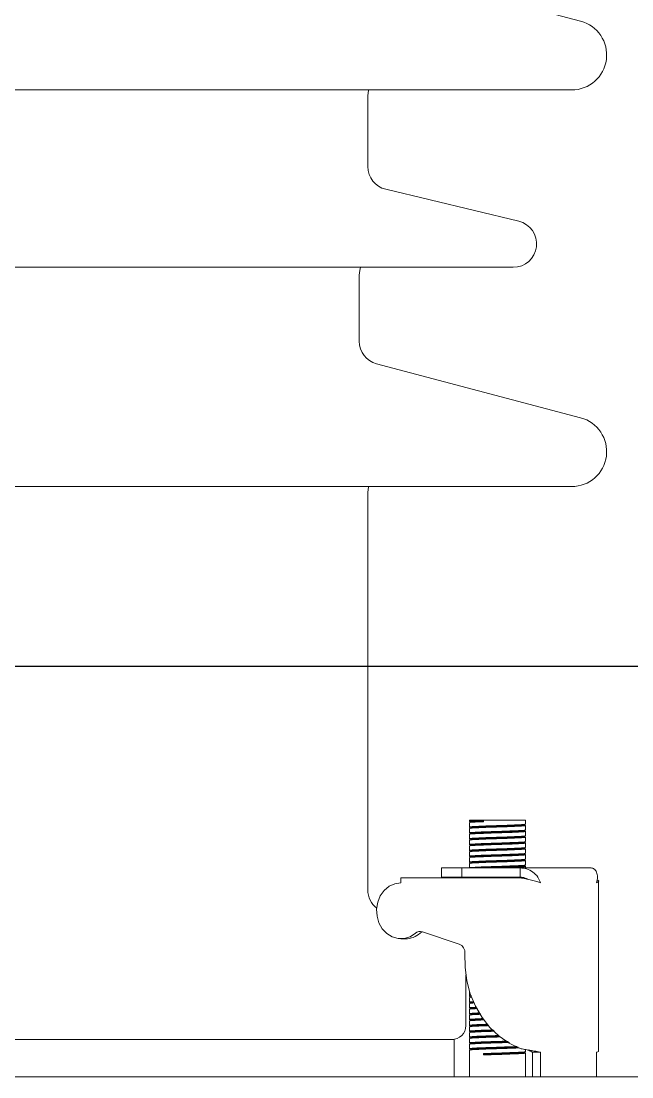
# Model space of a CAD drawing. Header units: millimetres. Extents: x 51507 to 66627, y -17810 to -7118.
# Drawn here: x 56667.2 to 56798, y -9228.1 to -9001.9 of the extents above; entities that cross this region are included whole.
import ezdxf

# ---------------------------------------------------------------- set-up
doc = ezdxf.new("R2010")
doc.units = ezdxf.units.MM
doc.header["$LTSCALE"] = 10
doc.layers.get('Defpoints').update_dxf_attribs({"lineweight": 25})
doc.layers.add('粗实线', color=4, linetype='Continuous', lineweight=18)

msp = doc.modelspace()

# ---------------------------------------------------------------- linework, layer by layer
at = {"layer": 'Defpoints'}
msp.add_line((51507.409, -9140.11), (66627.409, -9140.11), dxfattribs=at)
at = {"layer": '粗实线'}
for p, q in [((56786.994, -9001.861), (56743.298, -8990.307)), ((56549.741, -9016.611), (56785.076, -9016.611)), ((56741.418, -9033.043), (56741.418, -9018.043)), ((56773.744, -9044.75), (56745.25, -9037.905)), ((56562.241, -9054.611), (56772.576, -9054.611)), ((56739.576, -9070.473), (56739.576, -9056.269)), ((56786.994, -9086.861), (56743.298, -9075.307)), ((56549.741, -9101.611), (56785.076, -9101.611)), ((56741.409, -9188.052), (56741.418, -9103.043)), ((56763.167, -9173.112), (56763.167, -9173.32)), ((56763.167, -9173.112), (56766.167, -9173.112)), ((56763.167, -9173.629), (56763.167, -9174.57)), ((56766.167, -9173.112), (56766.167, -9173.42)), ((56766.167, -9173.112), (56775.167, -9173.112)), ((56775.167, -9173.945), (56775.167, -9173.112)), ((56775.167, -9175.195), (56775.167, -9174.254)), ((56763.167, -9174.879), (56763.167, -9175.82)), ((56763.167, -9176.129), (56763.167, -9177.07)), ((56775.167, -9176.445), (56775.167, -9175.504)), ((56763.167, -9177.379), (56763.167, -9178.32)), ((56763.167, -9178.629), (56763.167, -9179.57)), ((56775.167, -9177.695), (56775.167, -9176.754)), ((56775.167, -9178.945), (56775.167, -9178.004)), ((56763.167, -9179.879), (56763.167, -9180.82)), ((56763.167, -9181.129), (56763.167, -9182.07)), ((56775.167, -9180.195), (56775.167, -9179.254)), ((56775.167, -9181.445), (56775.167, -9180.504)), ((56757.167, -9183.324), (56757.167, -9185.324)), ((56761.567, -9183.324), (56757.167, -9183.324)), ((56761.567, -9183.324), (56761.567, -9185.324)), ((56774.061, -9183.324), (56761.567, -9183.324)), ((56763.167, -9182.379), (56763.167, -9183.32)), ((56774.061, -9183.324), (56789.261, -9183.324)), ((56774.061, -9183.324), (56774.061, -9185.324)), ((56775.167, -9182.695), (56775.167, -9181.754)), ((56775.167, -9183.324), (56775.167, -9183.004)), ((56748.491, -9185.424), (56748.491, -9186.524)), ((56774.061, -9185.424), (56748.491, -9185.424)), ((56761.567, -9185.324), (56757.167, -9185.324)), ((56774.061, -9185.324), (56761.567, -9185.324)), ((56763.167, -9185.324), (56763.167, -9185.424)), ((56774.737, -9185.424), (56774.061, -9185.424)), ((56790.861, -9222.614), (56790.861, -9186.157)), ((56753.116, -9197.016), (56760.972, -9199.649)), ((56748.491, -9198.524), (56749.491, -9198.524)), ((56762.409, -9217.112), (56762.409, -9206.277)), ((56763.167, -9209.879), (56763.167, -9210.82)), ((56763.293, -9209.866), (56763.269, -9209.879)), ((56763.167, -9211.129), (56763.167, -9212.07)), ((56763.167, -9212.379), (56763.167, -9213.32)), ((56763.167, -9213.629), (56763.167, -9214.57)), ((56763.167, -9214.879), (56763.167, -9215.82)), ((56763.167, -9216.129), (56763.167, -9217.07)), ((56763.167, -9217.379), (56763.167, -9218.32)), ((56763.167, -9218.629), (56763.167, -9219.57)), ((56759.909, -9220.112), (56574.909, -9220.112)), ((56759.909, -9228.112), (56759.909, -9220.112)), ((56763.167, -9219.879), (56763.167, -9220.82)), ((56763.167, -9221.129), (56763.167, -9222.07)), ((56763.167, -9222.379), (56763.167, -9228.112)), ((56766.167, -9223.42), (56766.167, -9223.112)), ((56766.167, -9223.112), (56766.262, -9223.222)), ((56766.262, -9223.31), (56766.167, -9223.42)), ((56766.262, -9223.222), (56766.262, -9223.31)), ((56775.167, -9222.695), (56775.167, -9222.248)), ((56775.167, -9228.112), (56775.167, -9223.004)), ((56778.432, -9222.833), (56776.7, -9222.833)), ((56776.7, -9228.112), (56776.7, -9222.833)), ((56778.432, -9228.112), (56778.432, -9222.833)), ((56790.432, -9228.112), (56790.432, -9222.833)), ((56322.409, -9228.112), (58212.409, -9228.112))]:
    msp.add_line(p, q, dxfattribs=at)
for points in [[(56741.418, -9018.043), (56741.514, -9017.068), (56741.627, -9016.611)], [(56739.576, -9056.269), (56739.673, -9055.293), (56739.859, -9054.611)], [(56741.418, -9103.043), (56741.514, -9102.067), (56741.627, -9101.611)], [(56748.491, -9186.524), (56747.195, -9186.714), (56745.98, -9187.271), (56744.925, -9188.16), (56744.095, -9189.326), (56743.543, -9190.694), (56743.304, -9192.177), (56743.393, -9193.683), (56743.804, -9195.115), (56744.512, -9196.383), (56745.472, -9197.407), (56746.623, -9198.123), (56747.892, -9198.484), (56749.198, -9198.468), (56750.46, -9198.076), (56751.598, -9197.334)], [(56762.218, -9201.702), (56762.235, -9204.629), (56762.621, -9207.52), (56763.369, -9210.316), (56764.462, -9212.956), (56765.877, -9215.384), (56767.583, -9217.547), (56769.545, -9219.4), (56771.72, -9220.902), (56774.061, -9222.021)]]:
    msp.add_lwpolyline(points, dxfattribs=at)
for centre, radius, start, end in [((56785.076, -9009.111), 7.5, 270, 75.18856), ((56746.418, -9033.043), 5, 180, 256.49205), ((56772.576, -9049.611), 5, 270, 76.49205), ((56744.576, -9070.473), 5, 180, 255.18856), ((56785.076, -9094.111), 7.5, 270, 75.18856), ((56746.409, -9188.053), 5, 179.99382, 231.79375), ((56752.632, -9198.49), 1.552, 71.82487, 131.80212), ((56753.679, -9198.575), 1.646, 109.34115, 131.04778), ((56749.458, -9193.789), 4.735, 270.39909, 311.53299), ((56760.228, -9201.505), 2, 354.32949, 68.13773), ((56759.409, -9217.112), 3, 270, 0)]:
    msp.add_arc(centre, radius, start, end, dxfattribs=at)
for points, knots in [([(56763.177, -9173.331), (56763.209, -9173.35), (56763.273, -9173.386), (56763.337, -9173.423), (56763.368, -9173.442)], [0, 0, 0, 0, 0.1104904, 0.22097607, 0.22097607, 0.22097607, 0.22097607]), ([(56766.167, -9173.112), (56765.539, -9173.138), (56764.282, -9173.19), (56763.27, -9173.259), (56763.269, -9173.303), (56763.269, -9173.32)], [0, 0, 0, 0, 1.0955332, 2.1910664, 2.9224693, 2.9224693, 2.9224693, 2.9224693]), ([(56766.167, -9173.42), (56765.539, -9173.446), (56764.282, -9173.498), (56763.27, -9173.568), (56763.269, -9173.611), (56763.269, -9173.629)], [0, 0, 0, 0, 1.0955332, 2.1910664, 2.9224693, 2.9224693, 2.9224693, 2.9224693]), ([(56775.065, -9173.945), (56775.093, -9173.954), (56775.206, -9173.988), (56774.458, -9174.049), (56772.925, -9174.127), (56770.757, -9174.205), (56768.366, -9174.283), (56766.082, -9174.362), (56764.305, -9174.44), (56763.267, -9174.509), (56763.268, -9174.553), (56763.269, -9174.57)], [0, 0, 0, 0, 0.4961196, 1.9887594, 3.4813992, 4.9740389, 6.4666787, 7.9593185, 9.4519583, 10.944598, 11.9411182, 11.9411182, 11.9411182, 11.9411182]), ([(56775.065, -9174.254), (56775.093, -9174.262), (56775.206, -9174.297), (56774.458, -9174.358), (56772.925, -9174.436), (56770.757, -9174.514), (56768.366, -9174.592), (56766.082, -9174.67), (56764.305, -9174.748), (56763.267, -9174.818), (56763.268, -9174.861), (56763.269, -9174.879)], [0, 0, 0, 0, 0.4961196, 1.9887594, 3.4813992, 4.9740389, 6.4666787, 7.9593185, 9.4519583, 10.944598, 11.9411182, 11.9411182, 11.9411182, 11.9411182]), ([(56766.262, -9173.222), (56765.654, -9173.248), (56764.438, -9173.3), (56763.458, -9173.369), (56763.457, -9173.413), (56763.457, -9173.43)], [0, 0, 0, 0, 1.0611643, 2.1223287, 2.8307532, 2.8307532, 2.8307532, 2.8307532]), ([(56766.262, -9173.31), (56765.654, -9173.336), (56764.438, -9173.388), (56763.458, -9173.458), (56763.457, -9173.501), (56763.457, -9173.518)], [0, 0, 0, 0, 1.0615998, 2.1231996, 2.8304927, 2.8304927, 2.8304927, 2.8304927]), ([(56774.877, -9174.055), (56774.904, -9174.064), (56775.013, -9174.099), (56774.29, -9174.159), (56772.806, -9174.237), (56770.706, -9174.315), (56768.391, -9174.394), (56766.181, -9174.472), (56764.46, -9174.55), (56763.454, -9174.619), (56763.456, -9174.663), (56763.457, -9174.68)], [0, 0, 0, 0, 0.478611, 1.9242659, 3.3699207, 4.8155755, 6.2612303, 7.7068851, 9.1525399, 10.5981948, 11.5633019, 11.5633019, 11.5633019, 11.5633019]), ([(56774.877, -9174.143), (56774.904, -9174.152), (56775.013, -9174.187), (56774.29, -9174.247), (56772.806, -9174.326), (56770.706, -9174.404), (56768.391, -9174.482), (56766.181, -9174.56), (56764.46, -9174.638), (56763.455, -9174.708), (56763.456, -9174.751), (56763.457, -9174.768)], [0, 0, 0, 0, 0.4805465, 1.9261981, 3.3718497, 4.8175012, 6.2631528, 7.7088044, 9.1544559, 10.6001075, 11.5632759, 11.5632759, 11.5632759, 11.5632759]), ([(56774.965, -9174.067), (56774.997, -9174.048), (56775.061, -9174.011), (56775.125, -9173.975), (56775.156, -9173.956)], [0, 0, 0, 0, 0.11048568, 0.22097607, 0.22097607, 0.22097607, 0.22097607]), ([(56775.157, -9174.241), (56775.125, -9174.223), (56775.061, -9174.186), (56774.997, -9174.149), (56774.965, -9174.131)], [0, 0, 0, 0, 0.1104787, 0.22095284, 0.22095284, 0.22095284, 0.22095284]), ([(56763.177, -9174.581), (56763.209, -9174.6), (56763.273, -9174.636), (56763.337, -9174.673), (56763.368, -9174.692)], [0, 0, 0, 0, 0.1104904, 0.22097607, 0.22097607, 0.22097607, 0.22097607]), ([(56763.177, -9175.831), (56763.209, -9175.85), (56763.273, -9175.886), (56763.337, -9175.923), (56763.368, -9175.942)], [0, 0, 0, 0, 0.1104904, 0.22097607, 0.22097607, 0.22097607, 0.22097607]), ([(56775.065, -9175.195), (56775.093, -9175.204), (56775.206, -9175.238), (56774.458, -9175.299), (56772.925, -9175.377), (56770.757, -9175.455), (56768.366, -9175.533), (56766.082, -9175.612), (56764.305, -9175.69), (56763.267, -9175.759), (56763.268, -9175.803), (56763.269, -9175.82)], [0, 0, 0, 0, 0.4961196, 1.9887594, 3.4813992, 4.9740389, 6.4666787, 7.9593185, 9.4519583, 10.944598, 11.9411182, 11.9411182, 11.9411182, 11.9411182]), ([(56775.065, -9175.504), (56775.093, -9175.512), (56775.206, -9175.547), (56774.458, -9175.608), (56772.925, -9175.686), (56770.757, -9175.764), (56768.366, -9175.842), (56766.082, -9175.92), (56764.305, -9175.998), (56763.267, -9176.068), (56763.268, -9176.111), (56763.269, -9176.129)], [0, 0, 0, 0, 0.4961196, 1.9887594, 3.4813992, 4.9740389, 6.4666787, 7.9593185, 9.4519583, 10.944598, 11.9411182, 11.9411182, 11.9411182, 11.9411182]), ([(56775.065, -9176.445), (56775.093, -9176.454), (56775.206, -9176.488), (56774.458, -9176.549), (56772.925, -9176.627), (56770.757, -9176.705), (56768.366, -9176.783), (56766.082, -9176.862), (56764.305, -9176.94), (56763.267, -9177.009), (56763.268, -9177.053), (56763.269, -9177.07)], [0, 0, 0, 0, 0.4961196, 1.9887594, 3.4813992, 4.9740389, 6.4666787, 7.9593185, 9.4519583, 10.944598, 11.9411182, 11.9411182, 11.9411182, 11.9411182]), ([(56774.877, -9175.305), (56774.904, -9175.314), (56775.013, -9175.349), (56774.29, -9175.409), (56772.806, -9175.487), (56770.706, -9175.565), (56768.391, -9175.644), (56766.181, -9175.722), (56764.46, -9175.8), (56763.454, -9175.869), (56763.456, -9175.913), (56763.457, -9175.93)], [0, 0, 0, 0, 0.478611, 1.9242659, 3.3699207, 4.8155755, 6.2612303, 7.7068851, 9.1525399, 10.5981948, 11.5633019, 11.5633019, 11.5633019, 11.5633019]), ([(56774.877, -9175.393), (56774.904, -9175.402), (56775.013, -9175.437), (56774.29, -9175.497), (56772.806, -9175.576), (56770.706, -9175.654), (56768.391, -9175.732), (56766.181, -9175.81), (56764.46, -9175.888), (56763.455, -9175.958), (56763.456, -9176.001), (56763.457, -9176.018)], [0, 0, 0, 0, 0.4805465, 1.9261981, 3.3718497, 4.8175012, 6.2631528, 7.7088044, 9.1544559, 10.6001075, 11.5632759, 11.5632759, 11.5632759, 11.5632759]), ([(56774.877, -9176.555), (56774.904, -9176.564), (56775.013, -9176.599), (56774.29, -9176.659), (56772.806, -9176.737), (56770.706, -9176.815), (56768.391, -9176.894), (56766.181, -9176.972), (56764.46, -9177.05), (56763.454, -9177.119), (56763.456, -9177.163), (56763.457, -9177.18)], [0, 0, 0, 0, 0.478611, 1.9242659, 3.3699207, 4.8155755, 6.2612303, 7.7068851, 9.1525399, 10.5981948, 11.5633019, 11.5633019, 11.5633019, 11.5633019]), ([(56774.877, -9176.643), (56774.904, -9176.652), (56775.013, -9176.687), (56774.29, -9176.747), (56772.806, -9176.826), (56770.706, -9176.904), (56768.391, -9176.982), (56766.181, -9177.06), (56764.46, -9177.138), (56763.455, -9177.208), (56763.456, -9177.251), (56763.457, -9177.268)], [0, 0, 0, 0, 0.4805465, 1.9261981, 3.3718497, 4.8175012, 6.2631528, 7.7088044, 9.1544559, 10.6001075, 11.5632759, 11.5632759, 11.5632759, 11.5632759]), ([(56774.965, -9175.317), (56774.997, -9175.298), (56775.061, -9175.261), (56775.125, -9175.225), (56775.156, -9175.206)], [0, 0, 0, 0, 0.11048568, 0.22097607, 0.22097607, 0.22097607, 0.22097607]), ([(56775.157, -9175.491), (56775.125, -9175.473), (56775.061, -9175.436), (56774.997, -9175.399), (56774.965, -9175.381)], [0, 0, 0, 0, 0.1104787, 0.22095284, 0.22095284, 0.22095284, 0.22095284]), ([(56774.965, -9176.567), (56774.997, -9176.548), (56775.061, -9176.511), (56775.125, -9176.475), (56775.156, -9176.456)], [0, 0, 0, 0, 0.11048568, 0.22097607, 0.22097607, 0.22097607, 0.22097607]), ([(56775.157, -9176.741), (56775.125, -9176.723), (56775.061, -9176.686), (56774.997, -9176.649), (56774.965, -9176.631)], [0, 0, 0, 0, 0.1104787, 0.22095284, 0.22095284, 0.22095284, 0.22095284]), ([(56763.177, -9177.081), (56763.209, -9177.1), (56763.273, -9177.136), (56763.337, -9177.173), (56763.368, -9177.192)], [0, 0, 0, 0, 0.1104904, 0.22097607, 0.22097607, 0.22097607, 0.22097607]), ([(56763.177, -9178.331), (56763.209, -9178.35), (56763.273, -9178.386), (56763.337, -9178.423), (56763.368, -9178.442)], [0, 0, 0, 0, 0.1104904, 0.22097607, 0.22097607, 0.22097607, 0.22097607]), ([(56775.065, -9176.754), (56775.093, -9176.762), (56775.206, -9176.797), (56774.458, -9176.858), (56772.925, -9176.936), (56770.757, -9177.014), (56768.366, -9177.092), (56766.082, -9177.17), (56764.305, -9177.248), (56763.267, -9177.318), (56763.268, -9177.361), (56763.269, -9177.379)], [0, 0, 0, 0, 0.4961196, 1.9887594, 3.4813992, 4.9740389, 6.4666787, 7.9593185, 9.4519583, 10.944598, 11.9411182, 11.9411182, 11.9411182, 11.9411182]), ([(56775.065, -9177.695), (56775.093, -9177.704), (56775.206, -9177.738), (56774.458, -9177.799), (56772.925, -9177.877), (56770.757, -9177.955), (56768.366, -9178.033), (56766.082, -9178.112), (56764.305, -9178.19), (56763.267, -9178.259), (56763.268, -9178.303), (56763.269, -9178.32)], [0, 0, 0, 0, 0.4961196, 1.9887594, 3.4813992, 4.9740389, 6.4666787, 7.9593185, 9.4519583, 10.944598, 11.9411182, 11.9411182, 11.9411182, 11.9411182]), ([(56775.065, -9178.004), (56775.093, -9178.012), (56775.206, -9178.047), (56774.458, -9178.108), (56772.925, -9178.186), (56770.757, -9178.264), (56768.366, -9178.342), (56766.082, -9178.42), (56764.305, -9178.498), (56763.267, -9178.568), (56763.268, -9178.611), (56763.269, -9178.629)], [0, 0, 0, 0, 0.4961196, 1.9887594, 3.4813992, 4.9740389, 6.4666787, 7.9593185, 9.4519583, 10.944598, 11.9411182, 11.9411182, 11.9411182, 11.9411182]), ([(56775.065, -9178.945), (56775.093, -9178.954), (56775.206, -9178.988), (56774.458, -9179.049), (56772.925, -9179.127), (56770.757, -9179.205), (56768.366, -9179.283), (56766.082, -9179.362), (56764.305, -9179.44), (56763.267, -9179.509), (56763.268, -9179.553), (56763.269, -9179.57)], [0, 0, 0, 0, 0.4961196, 1.9887594, 3.4813992, 4.9740389, 6.4666787, 7.9593185, 9.4519583, 10.944598, 11.9411182, 11.9411182, 11.9411182, 11.9411182]), ([(56774.877, -9177.805), (56774.904, -9177.814), (56775.013, -9177.849), (56774.29, -9177.909), (56772.806, -9177.987), (56770.706, -9178.065), (56768.391, -9178.144), (56766.181, -9178.222), (56764.46, -9178.3), (56763.454, -9178.369), (56763.456, -9178.413), (56763.457, -9178.43)], [0, 0, 0, 0, 0.478611, 1.9242659, 3.3699207, 4.8155755, 6.2612303, 7.7068851, 9.1525399, 10.5981948, 11.5633019, 11.5633019, 11.5633019, 11.5633019]), ([(56774.877, -9177.893), (56774.904, -9177.902), (56775.013, -9177.937), (56774.29, -9177.997), (56772.806, -9178.076), (56770.706, -9178.154), (56768.391, -9178.232), (56766.181, -9178.31), (56764.46, -9178.388), (56763.455, -9178.458), (56763.456, -9178.501), (56763.457, -9178.518)], [0, 0, 0, 0, 0.4805465, 1.9261981, 3.3718497, 4.8175012, 6.2631528, 7.7088044, 9.1544559, 10.6001075, 11.5632759, 11.5632759, 11.5632759, 11.5632759]), ([(56774.965, -9177.817), (56774.997, -9177.798), (56775.061, -9177.761), (56775.125, -9177.725), (56775.156, -9177.706)], [0, 0, 0, 0, 0.11048568, 0.22097607, 0.22097607, 0.22097607, 0.22097607]), ([(56775.157, -9177.991), (56775.125, -9177.973), (56775.061, -9177.936), (56774.997, -9177.899), (56774.965, -9177.881)], [0, 0, 0, 0, 0.1104787, 0.22095284, 0.22095284, 0.22095284, 0.22095284]), ([(56774.965, -9179.067), (56774.997, -9179.048), (56775.061, -9179.011), (56775.125, -9178.975), (56775.156, -9178.956)], [0, 0, 0, 0, 0.11048568, 0.22097607, 0.22097607, 0.22097607, 0.22097607]), ([(56763.177, -9179.581), (56763.209, -9179.6), (56763.273, -9179.636), (56763.337, -9179.673), (56763.368, -9179.692)], [0, 0, 0, 0, 0.1104904, 0.22097607, 0.22097607, 0.22097607, 0.22097607]), ([(56763.177, -9180.831), (56763.209, -9180.85), (56763.273, -9180.886), (56763.337, -9180.923), (56763.368, -9180.942)], [0, 0, 0, 0, 0.1104904, 0.22097607, 0.22097607, 0.22097607, 0.22097607]), ([(56775.065, -9179.254), (56775.093, -9179.262), (56775.206, -9179.297), (56774.458, -9179.358), (56772.925, -9179.436), (56770.757, -9179.514), (56768.366, -9179.592), (56766.082, -9179.67), (56764.305, -9179.748), (56763.267, -9179.818), (56763.268, -9179.861), (56763.269, -9179.879)], [0, 0, 0, 0, 0.4961196, 1.9887594, 3.4813992, 4.9740389, 6.4666787, 7.9593185, 9.4519583, 10.944598, 11.9411182, 11.9411182, 11.9411182, 11.9411182]), ([(56775.065, -9180.195), (56775.093, -9180.204), (56775.206, -9180.238), (56774.458, -9180.299), (56772.925, -9180.377), (56770.757, -9180.455), (56768.366, -9180.533), (56766.082, -9180.612), (56764.305, -9180.69), (56763.267, -9180.759), (56763.268, -9180.803), (56763.269, -9180.82)], [0, 0, 0, 0, 0.4961196, 1.9887594, 3.4813992, 4.9740389, 6.4666787, 7.9593185, 9.4519583, 10.944598, 11.9411182, 11.9411182, 11.9411182, 11.9411182]), ([(56775.065, -9180.504), (56775.093, -9180.512), (56775.206, -9180.547), (56774.458, -9180.608), (56772.925, -9180.686), (56770.757, -9180.764), (56768.366, -9180.842), (56766.082, -9180.92), (56764.305, -9180.998), (56763.267, -9181.068), (56763.268, -9181.111), (56763.269, -9181.129)], [0, 0, 0, 0, 0.4961196, 1.9887594, 3.4813992, 4.9740389, 6.4666787, 7.9593185, 9.4519583, 10.944598, 11.9411182, 11.9411182, 11.9411182, 11.9411182]), ([(56774.877, -9179.055), (56774.904, -9179.064), (56775.013, -9179.099), (56774.29, -9179.159), (56772.806, -9179.237), (56770.706, -9179.315), (56768.391, -9179.394), (56766.181, -9179.472), (56764.46, -9179.55), (56763.454, -9179.619), (56763.456, -9179.663), (56763.457, -9179.68)], [0, 0, 0, 0, 0.478611, 1.9242659, 3.3699207, 4.8155755, 6.2612303, 7.7068851, 9.1525399, 10.5981948, 11.5633019, 11.5633019, 11.5633019, 11.5633019]), ([(56774.877, -9179.143), (56774.904, -9179.152), (56775.013, -9179.187), (56774.29, -9179.247), (56772.806, -9179.326), (56770.706, -9179.404), (56768.391, -9179.482), (56766.181, -9179.56), (56764.46, -9179.638), (56763.455, -9179.708), (56763.456, -9179.751), (56763.457, -9179.768)], [0, 0, 0, 0, 0.4805465, 1.9261981, 3.3718497, 4.8175012, 6.2631528, 7.7088044, 9.1544559, 10.6001075, 11.5632759, 11.5632759, 11.5632759, 11.5632759]), ([(56774.877, -9180.305), (56774.904, -9180.314), (56775.013, -9180.349), (56774.29, -9180.409), (56772.806, -9180.487), (56770.706, -9180.565), (56768.391, -9180.644), (56766.181, -9180.722), (56764.46, -9180.8), (56763.454, -9180.869), (56763.456, -9180.913), (56763.457, -9180.93)], [0, 0, 0, 0, 0.478611, 1.9242659, 3.3699207, 4.8155755, 6.2612303, 7.7068851, 9.1525399, 10.5981948, 11.5633019, 11.5633019, 11.5633019, 11.5633019]), ([(56774.877, -9180.393), (56774.904, -9180.402), (56775.013, -9180.437), (56774.29, -9180.497), (56772.806, -9180.576), (56770.706, -9180.654), (56768.391, -9180.732), (56766.181, -9180.81), (56764.46, -9180.888), (56763.455, -9180.958), (56763.456, -9181.001), (56763.457, -9181.018)], [0, 0, 0, 0, 0.4805465, 1.9261981, 3.3718497, 4.8175012, 6.2631528, 7.7088044, 9.1544559, 10.6001075, 11.5632759, 11.5632759, 11.5632759, 11.5632759]), ([(56775.157, -9179.241), (56775.125, -9179.223), (56775.061, -9179.186), (56774.997, -9179.149), (56774.965, -9179.131)], [0, 0, 0, 0, 0.1104787, 0.22095284, 0.22095284, 0.22095284, 0.22095284]), ([(56774.965, -9180.317), (56774.997, -9180.298), (56775.061, -9180.261), (56775.125, -9180.225), (56775.156, -9180.206)], [0, 0, 0, 0, 0.11048568, 0.22097607, 0.22097607, 0.22097607, 0.22097607]), ([(56775.157, -9180.491), (56775.125, -9180.473), (56775.061, -9180.436), (56774.997, -9180.399), (56774.965, -9180.381)], [0, 0, 0, 0, 0.1104787, 0.22095284, 0.22095284, 0.22095284, 0.22095284]), ([(56763.177, -9182.081), (56763.209, -9182.1), (56763.273, -9182.136), (56763.337, -9182.173), (56763.368, -9182.192)], [0, 0, 0, 0, 0.1104904, 0.22097607, 0.22097607, 0.22097607, 0.22097607]), ([(56775.065, -9181.445), (56775.093, -9181.454), (56775.206, -9181.488), (56774.458, -9181.549), (56772.925, -9181.627), (56770.757, -9181.705), (56768.366, -9181.783), (56766.082, -9181.862), (56764.305, -9181.94), (56763.267, -9182.009), (56763.268, -9182.053), (56763.269, -9182.07)], [0, 0, 0, 0, 0.4961196, 1.9887594, 3.4813992, 4.9740389, 6.4666787, 7.9593185, 9.4519583, 10.944598, 11.9411182, 11.9411182, 11.9411182, 11.9411182]), ([(56775.065, -9181.754), (56775.093, -9181.762), (56775.206, -9181.797), (56774.458, -9181.858), (56772.925, -9181.936), (56770.757, -9182.014), (56768.366, -9182.092), (56766.082, -9182.17), (56764.305, -9182.248), (56763.267, -9182.318), (56763.268, -9182.361), (56763.269, -9182.379)], [0, 0, 0, 0, 0.4961196, 1.9887594, 3.4813992, 4.9740389, 6.4666787, 7.9593185, 9.4519583, 10.944598, 11.9411182, 11.9411182, 11.9411182, 11.9411182]), ([(56775.065, -9182.695), (56775.093, -9182.704), (56775.206, -9182.738), (56774.458, -9182.799), (56772.925, -9182.877), (56770.757, -9182.955), (56768.366, -9183.033), (56766.082, -9183.112), (56764.305, -9183.19), (56763.267, -9183.259), (56763.268, -9183.303), (56763.269, -9183.32)], [0, 0, 0, 0, 0.4961196, 1.9887594, 3.4813992, 4.9740389, 6.4666787, 7.9593185, 9.4519583, 10.944598, 11.9411182, 11.9411182, 11.9411182, 11.9411182]), ([(56774.877, -9181.555), (56774.904, -9181.564), (56775.013, -9181.599), (56774.29, -9181.659), (56772.806, -9181.737), (56770.706, -9181.815), (56768.391, -9181.894), (56766.181, -9181.972), (56764.46, -9182.05), (56763.454, -9182.119), (56763.456, -9182.163), (56763.457, -9182.18)], [0, 0, 0, 0, 0.478611, 1.9242659, 3.3699207, 4.8155755, 6.2612303, 7.7068851, 9.1525399, 10.5981948, 11.5633019, 11.5633019, 11.5633019, 11.5633019]), ([(56774.877, -9181.643), (56774.904, -9181.652), (56775.013, -9181.687), (56774.29, -9181.747), (56772.806, -9181.826), (56770.706, -9181.904), (56768.391, -9181.982), (56766.181, -9182.06), (56764.46, -9182.138), (56763.455, -9182.208), (56763.456, -9182.251), (56763.457, -9182.268)], [0, 0, 0, 0, 0.4805465, 1.9261981, 3.3718497, 4.8175012, 6.2631528, 7.7088044, 9.1544559, 10.6001075, 11.5632759, 11.5632759, 11.5632759, 11.5632759]), ([(56774.877, -9182.805), (56774.904, -9182.814), (56775.013, -9182.849), (56774.29, -9182.909), (56772.805, -9182.987), (56770.709, -9183.065), (56768.38, -9183.144), (56766.222, -9183.222), (56764.747, -9183.282), (56764.344, -9183.316), (56764.249, -9183.324)], [0, 0, 0, 0, 0.5359496, 2.154797, 3.7736443, 5.3924916, 7.0113389, 8.6301862, 10.2490335, 10.747534, 10.747534, 10.747534, 10.747534]), ([(56774.877, -9182.893), (56774.904, -9182.902), (56775.013, -9182.937), (56774.289, -9182.997), (56772.808, -9183.076), (56770.698, -9183.154), (56768.421, -9183.232), (56766.713, -9183.289), (56766.057, -9183.319), (56765.957, -9183.324)], [0, 0, 0, 0, 0.5450809, 2.1848744, 3.8246679, 5.4644614, 7.1042549, 8.7440483, 9.0376477, 9.0376477, 9.0376477, 9.0376477]), ([(56775.065, -9183.004), (56775.093, -9183.012), (56775.206, -9183.047), (56774.458, -9183.108), (56772.925, -9183.186), (56770.924, -9183.258), (56769.531, -9183.304), (56768.926, -9183.324)], [0, 0, 0, 0, 0.5072354, 2.0333185, 3.5594015, 5.0854846, 6.2574179, 6.2574179, 6.2574179, 6.2574179]), ([(56778.432, -9186.524), (56778.253, -9186.097), (56777.895, -9185.242), (56776.822, -9184.171), (56775.501, -9183.456), (56774.528, -9183.367), (56774.061, -9183.324)], [0, 0, 0, 0, 1.4717143, 2.9445127, 4.4173175, 5.7781302, 5.7781302, 5.7781302, 5.7781302]), ([(56774.965, -9181.567), (56774.997, -9181.548), (56775.061, -9181.511), (56775.125, -9181.475), (56775.156, -9181.456)], [0, 0, 0, 0, 0.11048568, 0.22097607, 0.22097607, 0.22097607, 0.22097607]), ([(56775.157, -9181.741), (56775.125, -9181.723), (56775.061, -9181.686), (56774.997, -9181.649), (56774.965, -9181.631)], [0, 0, 0, 0, 0.1104787, 0.22095284, 0.22095284, 0.22095284, 0.22095284]), ([(56774.965, -9182.817), (56774.997, -9182.798), (56775.061, -9182.761), (56775.125, -9182.725), (56775.156, -9182.706)], [0, 0, 0, 0, 0.11048568, 0.22097607, 0.22097607, 0.22097607, 0.22097607]), ([(56775.157, -9182.991), (56775.125, -9182.973), (56775.061, -9182.936), (56774.997, -9182.899), (56774.965, -9182.881)], [0, 0, 0, 0, 0.1104787, 0.22095284, 0.22095284, 0.22095284, 0.22095284]), ([(56773.87, -9185.324), (56773.554, -9185.342), (56772.958, -9185.375), (56772.007, -9185.408), (56771.562, -9185.424)], [0, 0, 0, 0, 1.2295062, 2.3111241, 2.3111241, 2.3111241, 2.3111241]), ([(56774.219, -9185.407), (56774.212, -9185.408), (56774.163, -9185.413), (56774.031, -9185.419), (56773.917, -9185.424)], [0, 0, 0, 0, 0.04076028, 0.30268663, 0.30268663, 0.30268663, 0.30268663]), ([(56775.703, -9185.749), (56775.326, -9185.581), (56774.808, -9185.349), (56774.221, -9185.329), (56774.061, -9185.324)], [0, 0, 0, 0, 1.2453147, 1.7112853, 1.7112853, 1.7112853, 1.7112853]), ([(56775.445, -9185.662), (56775.465, -9185.675), (56775.523, -9185.711), (56775.587, -9185.748), (56775.629, -9185.773)], [0, 0, 0, 0, 0.07129812, 0.21475304, 0.21475304, 0.21475304, 0.21475304]), ([(56790.432, -9186.524), (56790.571, -9186.451), (56790.863, -9186.297), (56790.91, -9186.072), (56790.656, -9185.92), (56790.536, -9185.848)], [0, 0, 0, 0, 0.3426156, 0.720705, 1.0566209, 1.0566209, 1.0566209, 1.0566209]), ([(56763.177, -9210.831), (56763.209, -9210.85), (56763.273, -9210.886), (56763.337, -9210.923), (56763.368, -9210.942)], [0, 0, 0, 0, 0.1104904, 0.22097607, 0.22097607, 0.22097607, 0.22097607]), ([(56763.177, -9212.081), (56763.209, -9212.1), (56763.273, -9212.136), (56763.337, -9212.173), (56763.368, -9212.192)], [0, 0, 0, 0, 0.1104904, 0.22097607, 0.22097607, 0.22097607, 0.22097607]), ([(56763.641, -9210.747), (56763.54, -9210.754), (56763.182, -9210.778), (56763.232, -9210.803), (56763.269, -9210.82)], [0, 0, 0, 0, 0.1240193, 0.44203053, 0.44203053, 0.44203053, 0.44203053]), ([(56763.731, -9211.049), (56763.593, -9211.058), (56763.192, -9211.085), (56763.238, -9211.111), (56763.269, -9211.129)], [0, 0, 0, 0, 0.17807926, 0.52068632, 0.52068632, 0.52068632, 0.52068632]), ([(56764.006, -9211.97), (56763.751, -9211.986), (56763.219, -9212.019), (56763.252, -9212.053), (56763.269, -9212.07)], [0, 0, 0, 0, 0.37076717, 0.77482961, 0.77482961, 0.77482961, 0.77482961]), ([(56764.179, -9212.265), (56763.848, -9212.286), (56763.234, -9212.324), (56763.258, -9212.361), (56763.269, -9212.379)], [0, 0, 0, 0, 0.50730089, 0.94147714, 0.94147714, 0.94147714, 0.94147714]), ([(56764.075, -9212.088), (56763.869, -9212.101), (56763.4, -9212.132), (56763.436, -9212.163), (56763.457, -9212.18)], [0, 0, 0, 0, 0.2888843, 0.66147465, 0.66147465, 0.66147465, 0.66147465]), ([(56764.124, -9212.172), (56763.897, -9212.187), (56763.405, -9212.219), (56763.439, -9212.251), (56763.457, -9212.268)], [0, 0, 0, 0, 0.32530888, 0.70759006, 0.70759006, 0.70759006, 0.70759006]), ([(56763.177, -9213.331), (56763.209, -9213.35), (56763.273, -9213.386), (56763.337, -9213.423), (56763.368, -9213.442)], [0, 0, 0, 0, 0.1104904, 0.22097607, 0.22097607, 0.22097607, 0.22097607]), ([(56763.177, -9214.581), (56763.209, -9214.6), (56763.273, -9214.636), (56763.337, -9214.673), (56763.368, -9214.692)], [0, 0, 0, 0, 0.1104904, 0.22097607, 0.22097607, 0.22097607, 0.22097607]), ([(56764.713, -9213.176), (56764.609, -9213.181), (56763.905, -9213.211), (56763.286, -9213.259), (56763.274, -9213.303), (56763.269, -9213.32)], [0, 0, 0, 0, 0.1384722, 0.934018, 1.4651425, 1.4651425, 1.4651425, 1.4651425]), ([(56764.889, -9213.477), (56764.723, -9213.484), (56763.952, -9213.517), (56763.283, -9213.568), (56763.273, -9213.611), (56763.269, -9213.629)], [0, 0, 0, 0, 0.2319713, 1.0775992, 1.6421596, 1.6421596, 1.6421596, 1.6421596]), ([(56765.428, -9214.394), (56765.069, -9214.409), (56764.093, -9214.451), (56763.276, -9214.509), (56763.271, -9214.553), (56763.269, -9214.57)], [0, 0, 0, 0, 0.5630394, 1.5337001, 2.1817352, 2.1817352, 2.1817352, 2.1817352]), ([(56765.604, -9214.695), (56765.182, -9214.713), (56764.139, -9214.757), (56763.274, -9214.818), (56763.27, -9214.861), (56763.269, -9214.879)], [0, 0, 0, 0, 0.6834102, 1.6879567, 2.3586147, 2.3586147, 2.3586147, 2.3586147]), ([(56764.78, -9213.29), (56764.705, -9213.293), (56764.052, -9213.323), (56763.474, -9213.369), (56763.462, -9213.413), (56763.457, -9213.43)], [0, 0, 0, 0, 0.0972338, 0.8450948, 1.3443606, 1.3443606, 1.3443606, 1.3443606]), ([(56764.83, -9213.376), (56764.738, -9213.38), (56764.065, -9213.41), (56763.474, -9213.458), (56763.462, -9213.501), (56763.457, -9213.518)], [0, 0, 0, 0, 0.1218942, 0.8857461, 1.3946641, 1.3946641, 1.3946641, 1.3946641]), ([(56765.494, -9214.507), (56765.166, -9214.521), (56764.241, -9214.562), (56763.464, -9214.619), (56763.459, -9214.663), (56763.457, -9214.68)], [0, 0, 0, 0, 0.5103443, 1.4399155, 2.0604895, 2.0604895, 2.0604895, 2.0604895]), ([(56765.544, -9214.593), (56765.198, -9214.608), (56764.254, -9214.649), (56763.464, -9214.708), (56763.459, -9214.751), (56763.457, -9214.768)], [0, 0, 0, 0, 0.5440139, 1.4842825, 2.1107385, 2.1107385, 2.1107385, 2.1107385]), ([(56763.177, -9215.831), (56763.209, -9215.85), (56763.273, -9215.886), (56763.337, -9215.923), (56763.368, -9215.942)], [0, 0, 0, 0, 0.1104904, 0.22097607, 0.22097607, 0.22097607, 0.22097607]), ([(56763.177, -9217.081), (56763.209, -9217.1), (56763.273, -9217.136), (56763.337, -9217.173), (56763.368, -9217.192)], [0, 0, 0, 0, 0.1104904, 0.22097607, 0.22097607, 0.22097607, 0.22097607]), ([(56766.142, -9215.613), (56765.523, -9215.638), (56764.276, -9215.69), (56763.27, -9215.759), (56763.269, -9215.803), (56763.269, -9215.82)], [0, 0, 0, 0, 1.0767968, 2.1688201, 2.8978796, 2.8978796, 2.8978796, 2.8978796]), ([(56766.32, -9215.915), (56766.268, -9215.917), (56765.474, -9215.944), (56764.33, -9215.998), (56763.263, -9216.068), (56763.267, -9216.111), (56763.269, -9216.129)], [0, 0, 0, 0, 0.077454, 1.2017231, 2.3259921, 3.0765796, 3.0765796, 3.0765796, 3.0765796]), ([(56767.063, -9216.83), (56766.757, -9216.84), (56765.695, -9216.877), (56764.318, -9216.94), (56763.265, -9217.009), (56763.268, -9217.053), (56763.269, -9217.07)], [0, 0, 0, 0, 0.5029366, 1.7465663, 2.990196, 3.8204714, 3.8204714, 3.8204714, 3.8204714]), ([(56767.363, -9217.128), (56766.953, -9217.142), (56765.782, -9217.182), (56764.314, -9217.248), (56763.265, -9217.318), (56763.268, -9217.361), (56763.269, -9217.379)], [0, 0, 0, 0, 0.6933758, 1.9780894, 3.2628031, 4.120507, 4.120507, 4.120507, 4.120507]), ([(56767.173, -9216.939), (56766.862, -9216.95), (56765.818, -9216.987), (56764.471, -9217.05), (56763.452, -9217.119), (56763.455, -9217.163), (56763.457, -9217.18)], [0, 0, 0, 0, 0.513477, 1.7240026, 2.9345281, 3.7426649, 3.7426649, 3.7426649, 3.7426649]), ([(56766.208, -9215.724), (56765.62, -9215.749), (56764.424, -9215.801), (56763.458, -9215.869), (56763.457, -9215.913), (56763.457, -9215.93)], [0, 0, 0, 0, 1.0196164, 2.0729338, 2.7761197, 2.7761197, 2.7761197, 2.7761197]), ([(56766.258, -9215.81), (56765.651, -9215.836), (56764.437, -9215.888), (56763.458, -9215.958), (56763.457, -9216.001), (56763.457, -9216.018)], [0, 0, 0, 0, 1.0584289, 2.1194388, 2.8263389, 2.8263389, 2.8263389, 2.8263389]), ([(56767.258, -9217.024), (56766.918, -9217.036), (56765.843, -9217.074), (56764.471, -9217.138), (56763.453, -9217.208), (56763.456, -9217.251), (56763.457, -9217.268)], [0, 0, 0, 0, 0.5674952, 1.7903857, 3.0132763, 3.8280297, 3.8280297, 3.8280297, 3.8280297]), ([(56763.177, -9218.331), (56763.209, -9218.35), (56763.273, -9218.386), (56763.337, -9218.423), (56763.368, -9218.442)], [0, 0, 0, 0, 0.1104904, 0.22097607, 0.22097607, 0.22097607, 0.22097607]), ([(56763.177, -9219.581), (56763.209, -9219.6), (56763.273, -9219.636), (56763.337, -9219.673), (56763.368, -9219.692)], [0, 0, 0, 0, 0.1104904, 0.22097607, 0.22097607, 0.22097607, 0.22097607]), ([(56768.278, -9218.037), (56767.547, -9218.062), (56766.047, -9218.113), (56764.307, -9218.19), (56763.266, -9218.259), (56763.268, -9218.303), (56763.269, -9218.32)], [0, 0, 0, 0, 1.3247282, 2.7157891, 4.10685, 5.0355538, 5.0355538, 5.0355538, 5.0355538]), ([(56768.578, -9218.336), (56768.513, -9218.338), (56767.669, -9218.366), (56766.082, -9218.42), (56764.305, -9218.498), (56763.267, -9218.568), (56763.268, -9218.611), (56763.269, -9218.629)], [0, 0, 0, 0, 0.1184877, 1.541065, 2.9636422, 4.3862194, 5.3359643, 5.3359643, 5.3359643, 5.3359643]), ([(56769.494, -9219.246), (56769.123, -9219.259), (56767.972, -9219.297), (56766.081, -9219.362), (56764.306, -9219.44), (56763.266, -9219.509), (56763.268, -9219.553), (56763.269, -9219.57)], [0, 0, 0, 0, 0.7176478, 2.226831, 3.7360142, 5.2451974, 6.2527623, 6.2527623, 6.2527623, 6.2527623]), ([(56769.795, -9219.545), (56769.323, -9219.561), (56768.071, -9219.602), (56766.08, -9219.67), (56764.306, -9219.748), (56763.266, -9219.818), (56763.268, -9219.861), (56763.269, -9219.879)], [0, 0, 0, 0, 0.9268264, 2.4609467, 3.9950669, 5.5291872, 6.5534007, 6.5534007, 6.5534007, 6.5534007]), ([(56768.386, -9218.144), (56767.65, -9218.17), (56766.169, -9218.222), (56764.461, -9218.3), (56763.454, -9218.369), (56763.456, -9218.413), (56763.457, -9218.43)], [0, 0, 0, 0, 1.3410203, 2.6963318, 4.0516433, 4.9564381, 4.9564381, 4.9564381, 4.9564381]), ([(56768.472, -9218.23), (56768.451, -9218.23), (56767.676, -9218.257), (56766.18, -9218.31), (56764.46, -9218.388), (56763.455, -9218.458), (56763.456, -9218.501), (56763.457, -9218.518)], [0, 0, 0, 0, 0.0380677, 1.4029055, 2.7677433, 4.1325811, 5.0419072, 5.0419072, 5.0419072, 5.0419072]), ([(56769.601, -9219.352), (56769.203, -9219.366), (56768.048, -9219.406), (56766.179, -9219.472), (56764.46, -9219.55), (56763.454, -9219.619), (56763.456, -9219.663), (56763.457, -9219.68)], [0, 0, 0, 0, 0.7759848, 2.2474025, 3.7188203, 5.1902381, 6.1725444, 6.1725444, 6.1725444, 6.1725444]), ([(56769.687, -9219.438), (56769.26, -9219.452), (56768.077, -9219.493), (56766.179, -9219.56), (56764.46, -9219.638), (56763.455, -9219.708), (56763.456, -9219.751), (56763.457, -9219.768)], [0, 0, 0, 0, 0.8360136, 2.3149286, 3.7938435, 5.2727585, 6.2580887, 6.2580887, 6.2580887, 6.2580887]), ([(56763.177, -9220.831), (56763.209, -9220.85), (56763.273, -9220.886), (56763.337, -9220.923), (56763.368, -9220.942)], [0, 0, 0, 0, 0.1104904, 0.22097607, 0.22097607, 0.22097607, 0.22097607]), ([(56771.212, -9220.437), (56771.05, -9220.443), (56770.197, -9220.475), (56768.346, -9220.533), (56766.088, -9220.612), (56764.304, -9220.69), (56763.267, -9220.759), (56763.268, -9220.803), (56763.269, -9220.82)], [0, 0, 0, 0, 0.3812459, 2.0073387, 3.6334316, 5.2595244, 6.8856173, 7.9712338, 7.9712338, 7.9712338, 7.9712338]), ([(56771.732, -9220.726), (56771.402, -9220.739), (56770.386, -9220.777), (56768.351, -9220.842), (56766.086, -9220.92), (56764.304, -9220.998), (56763.267, -9221.068), (56763.268, -9221.111), (56763.269, -9221.129)], [0, 0, 0, 0, 0.7951423, 2.4440899, 4.0930375, 5.7419852, 7.3909328, 8.4918076, 8.4918076, 8.4918076, 8.4918076]), ([(56773.308, -9221.602), (56773.152, -9221.611), (56772.503, -9221.645), (56770.73, -9221.705), (56768.373, -9221.783), (56766.081, -9221.862), (56764.306, -9221.94), (56763.266, -9222.009), (56763.268, -9222.053), (56763.269, -9222.07)], [0, 0, 0, 0, 0.5321237, 2.2147414, 3.897359, 5.5799766, 7.2625942, 8.9452118, 10.0685655, 10.0685655, 10.0685655, 10.0685655]), ([(56773.816, -9221.885), (56773.506, -9221.902), (56772.717, -9221.945), (56770.742, -9222.014), (56768.37, -9222.092), (56766.081, -9222.17), (56764.305, -9222.248), (56763.266, -9222.318), (56763.268, -9222.361), (56763.269, -9222.379)], [0, 0, 0, 0, 1.0820355, 2.7574976, 4.4329597, 6.1084219, 7.783884, 9.4593462, 10.5779227, 10.5779227, 10.5779227, 10.5779227]), ([(56771.393, -9220.538), (56771.156, -9220.547), (56770.253, -9220.582), (56768.375, -9220.644), (56766.185, -9220.722), (56764.459, -9220.8), (56763.454, -9220.869), (56763.456, -9220.913), (56763.457, -9220.93)], [0, 0, 0, 0, 0.5639051, 2.149651, 3.735397, 5.321143, 6.906889, 7.9655199, 7.9655199, 7.9655199, 7.9655199]), ([(56771.541, -9220.62), (56771.257, -9220.631), (56770.307, -9220.669), (56768.376, -9220.732), (56766.185, -9220.81), (56764.459, -9220.888), (56763.455, -9220.958), (56763.456, -9221.001), (56763.457, -9221.018)], [0, 0, 0, 0, 0.6825176, 2.2750537, 3.8675898, 5.4601259, 7.052662, 8.1136925, 8.1136925, 8.1136925, 8.1136925]), ([(56773.477, -9221.697), (56773.235, -9221.71), (56772.523, -9221.75), (56770.688, -9221.815), (56768.396, -9221.894), (56766.179, -9221.972), (56764.46, -9222.05), (56763.454, -9222.119), (56763.456, -9222.163), (56763.457, -9222.18)], [0, 0, 0, 0, 0.8418964, 2.4669073, 4.0919181, 5.716929, 7.3419398, 8.9669507, 10.0517945, 10.0517945, 10.0517945, 10.0517945]), ([(56773.622, -9221.778), (56773.336, -9221.794), (56772.585, -9221.836), (56770.691, -9221.904), (56768.395, -9221.982), (56766.18, -9222.06), (56764.46, -9222.138), (56763.455, -9222.208), (56763.456, -9222.251), (56763.457, -9222.268)], [0, 0, 0, 0, 0.9984742, 2.6218051, 4.245136, 5.8684669, 7.4917978, 9.1151287, 10.1966764, 10.1966764, 10.1966764, 10.1966764]), ([(56763.177, -9222.081), (56763.209, -9222.1), (56763.273, -9222.136), (56763.337, -9222.173), (56763.368, -9222.192)], [0, 0, 0, 0, 0.1104904, 0.22097607, 0.22097607, 0.22097607, 0.22097607]), ([(56775.065, -9222.695), (56775.093, -9222.704), (56775.206, -9222.738), (56774.459, -9222.799), (56772.924, -9222.877), (56770.763, -9222.955), (56768.343, -9223.033), (56766.892, -9223.085), (56766.167, -9223.112)], [0, 0, 0, 0, 0.5621129, 2.2533022, 3.9444914, 5.6356806, 7.3268699, 9.0180591, 9.0180591, 9.0180591, 9.0180591]), ([(56775.065, -9223.004), (56775.093, -9223.012), (56775.206, -9223.047), (56774.459, -9223.108), (56772.924, -9223.186), (56770.763, -9223.264), (56768.343, -9223.342), (56766.892, -9223.394), (56766.167, -9223.42)], [0, 0, 0, 0, 0.5621129, 2.2533022, 3.9444914, 5.6356806, 7.3268699, 9.0180591, 9.0180591, 9.0180591, 9.0180591]), ([(56774.877, -9222.893), (56774.904, -9222.902), (56775.013, -9222.937), (56774.29, -9222.997), (56772.804, -9223.076), (56770.712, -9223.154), (56768.369, -9223.232), (56766.965, -9223.284), (56766.262, -9223.31)], [0, 0, 0, 0, 0.5443427, 2.1819155, 3.8194882, 5.4570609, 7.0946337, 8.7322064, 8.7322064, 8.7322064, 8.7322064]), ([(56778.432, -9222.833), (56778.285, -9222.797), (56777.998, -9222.729), (56777.41, -9222.624), (56776.784, -9222.52), (56775.971, -9222.389), (56775.008, -9222.232), (56774.359, -9222.088), (56774.061, -9222.021)], [0, 0, 0, 0, 0.694748, 1.3500439, 1.9658827, 2.5422676, 3.5725667, 4.447039, 4.447039, 4.447039, 4.447039]), ([(56774.965, -9222.817), (56774.997, -9222.798), (56775.061, -9222.761), (56775.125, -9222.725), (56775.156, -9222.706)], [0, 0, 0, 0, 0.11048568, 0.22097607, 0.22097607, 0.22097607, 0.22097607]), ([(56775.157, -9222.991), (56775.125, -9222.973), (56775.061, -9222.936), (56774.997, -9222.899), (56774.965, -9222.881)], [0, 0, 0, 0, 0.1104787, 0.22095284, 0.22095284, 0.22095284, 0.22095284]), ([(56776.7, -9222.833), (56776.645, -9222.797), (56776.537, -9222.729), (56776.253, -9222.592), (56775.945, -9222.465), (56775.723, -9222.362), (56775.666, -9222.336)], [0, 0, 0, 0, 0.2683203, 0.5225633, 0.9867972, 1.1489662, 1.1489662, 1.1489662, 1.1489662]), ([(56790.806, -9222.614), (56790.817, -9222.646), (56790.848, -9222.732), (56790.592, -9222.794), (56790.432, -9222.833)], [0, 0, 0, 0, 0.18188779, 0.48838486, 0.48838486, 0.48838486, 0.48838486])]:
    msp.add_open_spline(points, degree=3, knots=knots, dxfattribs=at)
for points in [[(56789.261, -9183.324), (56789.491, -9183.372), (56789.95, -9183.468), (56790.466, -9184.208), (56790.707, -9185.266), (56790.524, -9186.105), (56790.432, -9186.524)], [(56774.061, -9185.424), (56774.448, -9185.516), (56775.222, -9185.699), (56776.508, -9185.974), (56777.678, -9186.249), (56778.181, -9186.432), (56778.432, -9186.524)]]:
    msp.add_open_spline(points, degree=3, dxfattribs=at)

doc.saveas('drawing.dxf')
